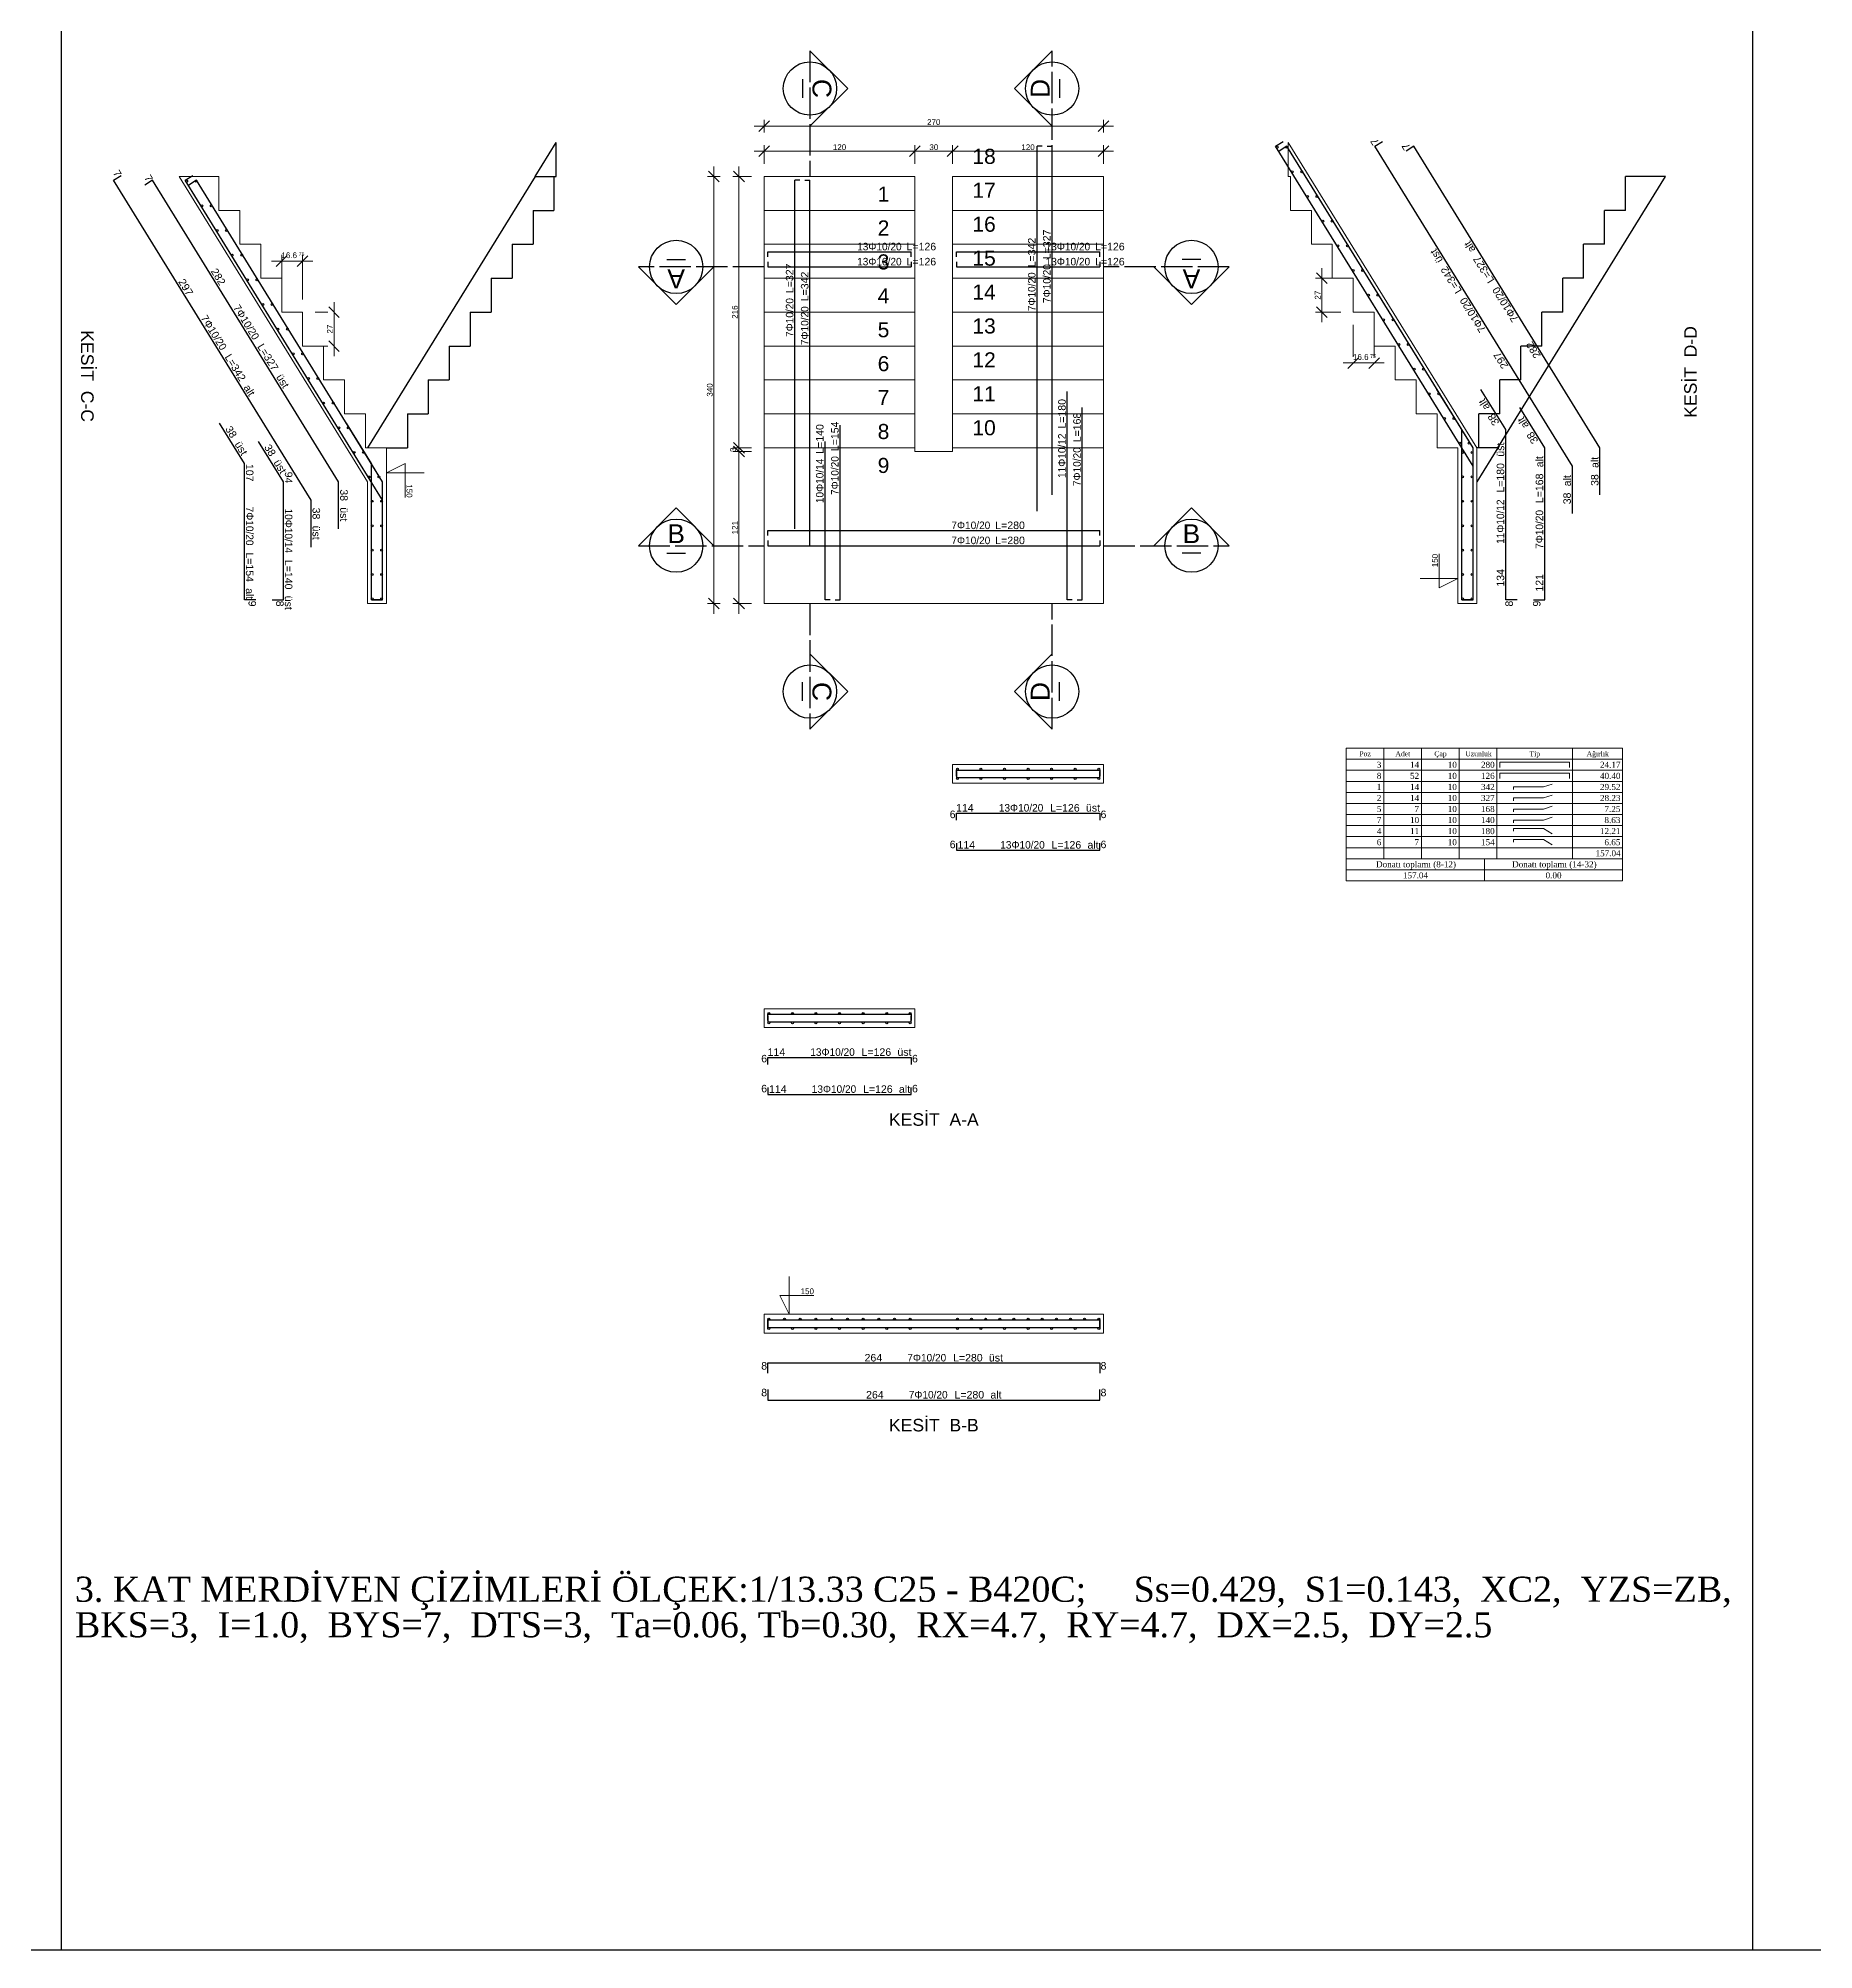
# Model space of a CAD drawing. Header units: millimetres. Extents: x 2232 to 85269, y -3593 to 5869.
# Drawn here: x 73004 to 75123, y 1369 to 3651 of the extents above; entities that cross this region are included whole.
import ezdxf

# ---------------------------------------------------------------- set-up
doc = ezdxf.new("R2010")
doc.units = ezdxf.units.MM
doc.linetypes.add('CENTER4', pattern=[56.25, 37.5, -6.25, 6.25, 6.25])
doc.linetypes.add('DASHDOT2', pattern=[12.7, 6.35, -3.175, 0, -3.175])
doc.layers.add('aks', color=251, linetype='DASHDOT2', lineweight=35)
for name, color, linetype in [('Donatı Metraj Tablosu', 7, 'Continuous'), ('Donatı Topl. Uzun. Yazısı', 7, 'Continuous'), ('Donatı Uz. Yazısı', 7, 'Continuous'), ('Donatı Yazısı', 7, 'Continuous'), ('Donatı Çizgisi', 7, 'Continuous'), ('Merdiven', 7, 'Continuous'), ('Standart', 7, 'Continuous')]:
    doc.layers.add(name, color=color, linetype=linetype)
doc.styles.add('arial_1_18', font='arial.ttf', dxfattribs={"height": 0.2})
doc.styles.add('symbol_1_18', font='symbol.ttf', dxfattribs={"height": 0.2})
doc.styles.add('times new roman_1_18', font='times.ttf', dxfattribs={"height": 0.2})

msp = doc.modelspace()

# ---------------------------------------------------------------- linework, layer by layer
for p, q in [((73031.7, 5868.7), (73031.7, 1368.7)), ((75050, 5868.7), (75050, 1368.7)), ((3332.4, 1368.7), (79990.7, 1368.7))]:
    msp.add_line(p, q)
at = {"layer": 'aks', "color": 6, "linetype": 'CENTER4', "lineweight": -3}
for points in [[(73925.2, 3635.9), (73925.2, 3485.9)], [(74214.2, 3485.9), (74214.2, 3635.9)], [(73870.5, 3377.9), (73720.5, 3377.9)], [(74425.5, 3377.9), (74275.5, 3377.9)], [(73720.5, 3045.1), (73870.5, 3045.1)], [(74275.5, 3045.1), (74425.5, 3045.1)], [(73925.2, 2975.9), (73925.2, 2825.9)], [(74214.2, 2825.9), (74214.2, 2975.9)]]:
    msp.add_lwpolyline(points, dxfattribs=at)
at = {"layer": 'aks', "color": 6, "linetype": 'Continuous', "lineweight": -3}
for points in [[(73925.2, 3635.9), (73970.2, 3590.9)], [(74169.2, 3590.9), (74214.2, 3635.9)], [(73916.2, 3602.2), (73916.2, 3579.7)], [(73970.2, 3590.9), (73925.2, 3545.9)], [(74214.2, 3545.9), (74169.2, 3590.9)], [(74223.2, 3602.2), (74223.2, 3579.7)], [(73765.5, 3332.9), (73720.5, 3377.9)], [(73754.3, 3386.9), (73776.8, 3386.9)], [(73810.5, 3377.9), (73765.5, 3332.9)], [(74380.5, 3332.9), (74335.5, 3377.9)], [(74391.8, 3386.9), (74369.3, 3386.9)], [(74425.5, 3377.9), (74380.5, 3332.9)], [(73720.5, 3045.1), (73765.5, 3090.1)], [(73765.5, 3090.1), (73810.5, 3045.1)], [(74335.5, 3045.1), (74380.5, 3090.1)], [(74380.5, 3090.1), (74425.5, 3045.1)], [(73754.3, 3036.1), (73776.8, 3036.1)], [(74391.8, 3036.1), (74369.3, 3036.1)], [(73925.2, 2915.9), (73970.2, 2870.9)], [(74169.2, 2870.9), (74214.2, 2915.9)], [(73916.2, 2859.7), (73916.2, 2882.2)], [(74223.2, 2859.7), (74223.2, 2882.2)], [(73970.2, 2870.9), (73925.2, 2825.9)], [(74214.2, 2825.9), (74169.2, 2870.9)]]:
    msp.add_lwpolyline(points, dxfattribs=at)
for centre in [(73925.2, 3590.9), (74214.2, 3590.9), (73765.5, 3377.9), (74380.5, 3377.9), (73765.5, 3045.1), (74380.5, 3045.1), (73925.2, 2870.9), (74214.2, 2870.9)]:
    msp.add_circle(centre, 31.8, dxfattribs=at)
at = {"layer": 'Donatı Metraj Tablosu', "color": 1, "linetype": 'Continuous', "lineweight": 5}
for points in [[(74565.1, 2803.3), (74895.1, 2803.3)], [(74565.1, 2803.3), (74565.1, 2644.9)], [(74565.1, 2790.1), (74895.1, 2790.1)], [(74610.1, 2803.3), (74610.1, 2671.3)], [(74655.1, 2803.3), (74655.1, 2671.3)], [(74700.1, 2803.3), (74700.1, 2671.3)], [(74745.1, 2803.3), (74745.1, 2671.3)], [(74748.4, 2786.8), (74831.8, 2786.8)], [(74748.4, 2780.2), (74748.4, 2786.8)], [(74831.8, 2780.2), (74831.8, 2786.8)], [(74835.1, 2803.3), (74835.1, 2671.3)], [(74895.1, 2803.3), (74895.1, 2644.9)], [(74565.1, 2776.9), (74895.1, 2776.9)], [(74565.1, 2763.7), (74895.1, 2763.7)], [(74748.4, 2773.6), (74831.8, 2773.6)], [(74748.4, 2767), (74748.4, 2773.6)], [(74831.8, 2767), (74831.8, 2773.6)], [(74565.1, 2750.5), (74895.1, 2750.5)], [(74765, 2753.8), (74765, 2757.1)], [(74765, 2757.1), (74800.5, 2757.1)], [(74765, 2740.6), (74765, 2743.9)], [(74765, 2743.9), (74800.5, 2743.9)], [(74800.5, 2757.1), (74810.9, 2760.4)], [(74800.5, 2743.9), (74810.9, 2747.2)], [(74565.1, 2737.3), (74895.1, 2737.3)], [(74565.1, 2724.1), (74895.1, 2724.1)], [(74765, 2727.4), (74765, 2730.7)], [(74765, 2730.7), (74800.5, 2730.7)], [(74765, 2714.2), (74765, 2717.5)], [(74765, 2717.5), (74800.5, 2717.5)], [(74800.5, 2730.7), (74810.9, 2734)], [(74800.5, 2717.5), (74810.9, 2720.8)], [(74565.1, 2710.9), (74895.1, 2710.9)], [(74565.1, 2697.7), (74895.1, 2697.7)], [(74765, 2704.3), (74765, 2707.6)], [(74765, 2707.6), (74800.5, 2707.6)], [(74765, 2691.1), (74765, 2694.4)], [(74765, 2694.4), (74800.5, 2694.4)], [(74800.5, 2707.6), (74810.9, 2701)], [(74800.5, 2694.4), (74810.9, 2687.8)], [(74565.1, 2684.5), (74895.1, 2684.5)], [(74565.1, 2671.3), (74895.1, 2671.3)], [(74730.1, 2671.3), (74730.1, 2644.9)], [(74565.1, 2658.1), (74895.1, 2658.1)], [(74565.1, 2644.9), (74895.1, 2644.9)]]:
    msp.add_lwpolyline(points, dxfattribs=at)
at = {"layer": 'Donatı Çizgisi', "color": 35, "linetype": 'Continuous', "lineweight": -3}
for points in [[(74196.2, 3086.1), (74196.2, 3521.9)], [(74202.2, 3521.9), (74196.2, 3521.9)], [(74208.2, 3521.9), (74214.2, 3521.9)], [(74214.2, 3105.6), (74214.2, 3521.9)], [(74480.8, 3521.9), (74490, 3527.6)], [(74716.6, 3140.1), (74480.8, 3521.9)], [(74494.3, 3521.9), (74485.1, 3516.2)], [(74716.6, 3161.9), (74494.3, 3521.9)], [(74599.3, 3521.9), (74608.5, 3527.6)], [(74835.1, 3140.1), (74599.3, 3521.9)], [(74645.8, 3521.9), (74636.6, 3516.2)], [(74868.1, 3161.9), (74645.8, 3521.9)], [(73093.9, 3481.4), (73103.2, 3487.1)], [(73329.7, 3099.6), (73093.9, 3481.4)], [(73140.4, 3481.4), (73131.2, 3475.7)], [(73362.7, 3121.4), (73140.4, 3481.4)], [(73179.4, 3481.4), (73188.7, 3487.1)], [(73415.2, 3099.6), (73179.4, 3481.4)], [(73192.9, 3481.4), (73183.7, 3475.7)], [(73415.2, 3121.4), (73192.9, 3481.4)], [(73907.2, 3065.1), (73907.2, 3481.4)], [(73913.2, 3481.4), (73907.2, 3481.4)], [(73919.2, 3481.4), (73925.2, 3481.4)], [(73925.2, 3045.6), (73925.2, 3481.4)], [(73875, 3395.9), (74046, 3395.9)], [(73875, 3389.9), (73875, 3395.9)], [(73875, 3383.9), (73875, 3377.9)], [(73875, 3377.9), (74046, 3377.9)], [(74046, 3389.9), (74046, 3395.9)], [(74046, 3383.9), (74046, 3377.9)], [(74100, 3395.9), (74271, 3395.9)], [(74100, 3389.9), (74100, 3395.9)], [(74100, 3383.9), (74100, 3377.9)], [(74100, 3377.9), (74271, 3377.9)], [(74271, 3389.9), (74271, 3395.9)], [(74271, 3383.9), (74271, 3377.9)], [(74232.2, 2980.4), (74232.2, 3229.3)], [(74703.1, 3183.8), (74673.5, 3231.7)], [(74755.6, 3183.8), (74726, 3231.7)], [(74250.2, 2980.4), (74250.2, 3209.9)], [(74716.6, 3161.9), (74687, 3209.9)], [(74802.1, 3161.9), (74772.5, 3209.9)], [(73250.2, 3143.3), (73220.6, 3191.2)], [(73401.7, 3143.3), (73372.1, 3191.2)], [(73961.2, 2980.4), (73961.2, 3188.8)], [(74703.1, 2980.4), (74703.1, 3183.8)], [(74755.6, 2980.4), (74755.6, 3183.8)], [(73296.7, 3121.4), (73267.1, 3169.4)], [(73415.2, 3121.4), (73385.6, 3169.4)], [(73943.2, 2980.4), (73943.2, 3169.4)], [(74716.6, 2980.4), (74716.6, 3161.9)], [(74716.6, 3105.6), (74716.6, 3161.9)], [(74802.1, 2980.4), (74802.1, 3161.9)], [(74868.1, 3105.6), (74868.1, 3161.9)], [(73250.2, 2980.4), (73250.2, 3143.3)], [(73401.7, 2980.4), (73401.7, 3143.3)], [(74716.6, 3083.7), (74716.6, 3140.1)], [(74835.1, 3083.7), (74835.1, 3140.1)], [(73296.7, 2980.4), (73296.7, 3121.4)], [(73362.7, 3065.1), (73362.7, 3121.4)], [(73415.2, 3065.1), (73415.2, 3121.4)], [(73415.2, 2980.4), (73415.2, 3121.4)], [(73329.7, 3043.2), (73329.7, 3099.6)], [(73415.2, 3043.2), (73415.2, 3099.6)], [(73875, 3063.1), (74271, 3063.1)], [(73875, 3057.1), (73875, 3063.1)], [(74271, 3057.1), (74271, 3063.1)], [(73875, 3051.1), (73875, 3045.1)], [(73875, 3045.1), (74271, 3045.1)], [(74271, 3051.1), (74271, 3045.1)], [(73263.7, 2980.4), (73250.2, 2980.4)], [(73283.2, 2980.4), (73296.7, 2980.4)], [(73401.7, 2980.4), (73415.2, 2980.4)], [(73415.2, 2980.4), (73401.7, 2980.4)], [(73949.2, 2980.4), (73943.2, 2980.4)], [(73955.2, 2980.4), (73961.2, 2980.4)], [(74238.2, 2980.4), (74232.2, 2980.4)], [(74244.2, 2980.4), (74250.2, 2980.4)], [(74716.6, 2980.4), (74703.1, 2980.4)], [(74703.1, 2980.4), (74716.6, 2980.4)], [(74769.1, 2980.4), (74755.6, 2980.4)], [(74788.6, 2980.4), (74802.1, 2980.4)], [(74100, 2769.9), (74100, 2777.2)], [(74100, 2777.2), (74271, 2777.2)], [(74100, 2775.4), (74100, 2768.2)], [(74100, 2768.2), (74271, 2768.2)], [(74271, 2777.2), (74271, 2769.9)], [(74271, 2768.2), (74271, 2775.4)], [(74100, 2717.4), (74100, 2725.8)], [(74100, 2725.8), (74271, 2725.8)], [(74271, 2725.8), (74271, 2717.4)], [(74100, 2689.9), (74100, 2681.6)], [(74100, 2681.6), (74271, 2681.6)], [(74271, 2681.6), (74271, 2689.9)], [(73875, 2478.3), (73875, 2485.6)], [(73875, 2485.6), (74046, 2485.6)], [(73875, 2483.9), (73875, 2476.6)], [(73875, 2476.6), (74046, 2476.6)], [(74046, 2485.6), (74046, 2478.3)], [(74046, 2476.6), (74046, 2483.9)], [(73875, 2425.8), (73875, 2434.2)], [(73875, 2434.2), (74046, 2434.2)], [(74046, 2434.2), (74046, 2425.8)], [(73875, 2398.4), (73875, 2390)], [(74046, 2390), (74046, 2398.4)], [(73875, 2390), (74046, 2390)], [(73875, 2123), (73875, 2111.7)], [(74271, 2111.7), (74271, 2123)], [(73875, 2109.5), (73875, 2120.7)], [(73875, 2120.7), (74271, 2120.7)], [(73875, 2111.7), (74271, 2111.7)], [(74271, 2120.7), (74271, 2109.5)], [(73875, 2057), (73875, 2069.3)], [(73875, 2069.3), (74271, 2069.3)], [(74271, 2069.3), (74271, 2057)], [(73875, 2037.5), (73875, 2025.1)], [(74271, 2025.1), (74271, 2037.5)], [(73875, 2025.1), (74271, 2025.1)]]:
    msp.add_lwpolyline(points, dxfattribs=at)
for centre in [(74482.7, 3520.8), (74493.9, 3520.8), (74500.8, 3491.4), (74512.1, 3491.4), (73181.3, 3480.3), (73192.5, 3480.3), (73199.4, 3450.9), (73210.7, 3450.9), (74519, 3461.9), (74530.3, 3461.9), (74537.2, 3432.5), (74548.4, 3432.5), (73217.6, 3421.4), (73228.9, 3421.4), (74555.3, 3403.1), (74566.6, 3403.1), (73235.8, 3392), (73247, 3392), (73254, 3362.6), (73265.2, 3362.6), (74573.5, 3373.6), (74584.8, 3373.6), (73272.1, 3333.1), (73283.4, 3333.1), (74591.7, 3344.2), (74602.9, 3344.2), (74609.9, 3314.7), (74621.1, 3314.7), (73290.3, 3303.7), (73301.5, 3303.7), (74628, 3285.3), (74639.3, 3285.3), (73308.5, 3274.2), (73319.7, 3274.2), (73326.6, 3244.8), (73337.9, 3244.8), (74646.2, 3255.9), (74657.5, 3255.9), (74664.4, 3226.4), (74675.6, 3226.4), (73344.8, 3215.4), (73356.1, 3215.4), (74682.5, 3197), (74693.8, 3197), (73363, 3185.9), (73374.2, 3185.9), (73381.2, 3156.5), (73392.4, 3156.5), (74700.7, 3167.6), (74704.2, 3156.3), (74712, 3167.6), (74715.4, 3156.3), (73399.3, 3127.1), (73410.6, 3127.1), (74704.2, 3127.2), (74715.4, 3127.2), (73402.8, 3098.1), (73414, 3098.1), (74704.2, 3098.1), (74715.4, 3098.1), (73402.8, 3068.9), (73414, 3068.9), (74704.2, 3068.9), (74715.4, 3068.9), (73402.8, 3039.8), (73414, 3039.8), (74704.2, 3039.8), (74715.4, 3039.8), (73402.8, 3010.7), (73414, 3010.7), (74704.2, 3010.7), (74715.4, 3010.7), (73402.8, 2981.6), (73414, 2981.6), (74704.2, 2981.6), (74715.4, 2981.6), (74101.1, 2778.3), (74101.1, 2767.1), (74129.3, 2778.3), (74129.3, 2767.1), (74157.4, 2778.3), (74157.4, 2767.1), (74185.5, 2778.3), (74185.5, 2767.1), (74213.6, 2778.3), (74213.6, 2767.1), (74241.8, 2778.3), (74241.8, 2767.1), (74269.9, 2778.3), (74269.9, 2767.1), (73876.1, 2486.7), (73904.3, 2486.7), (73932.4, 2486.7), (73960.5, 2486.7), (73988.6, 2486.7), (74016.8, 2486.7), (74044.9, 2486.7), (73876.1, 2475.5), (73904.3, 2475.5), (73932.4, 2475.5), (73960.5, 2475.5), (73988.6, 2475.5), (74016.8, 2475.5), (74044.9, 2475.5), (73876.1, 2121.8), (73894.9, 2121.8), (73913.6, 2121.8), (73932.4, 2121.8), (73951.1, 2121.8), (73969.9, 2121.8), (73988.6, 2121.8), (74007.4, 2121.8), (74026.1, 2121.8), (74044.9, 2121.8), (74101.1, 2121.8), (74118, 2121.8), (74134.9, 2121.8), (74151.8, 2121.8), (74168.6, 2121.8), (74185.5, 2121.8), (74202.4, 2121.8), (74219.3, 2121.8), (74236.1, 2121.8), (74253, 2121.8), (74269.9, 2121.8), (73876.1, 2110.6), (73904.3, 2110.6), (73932.4, 2110.6), (73960.5, 2110.6), (73988.6, 2110.6), (74016.8, 2110.6), (74044.9, 2110.6), (74101.1, 2110.6), (74129.3, 2110.6), (74157.4, 2110.6), (74185.5, 2110.6), (74213.6, 2110.6), (74241.8, 2110.6), (74269.9, 2110.6)]:
    msp.add_circle(centre, 1.12, dxfattribs=at)
at = {"layer": 'Merdiven', "color": 134, "linetype": 'Continuous', "lineweight": -3}
for points in [[(73597.2, 3485.9), (73622.2, 3526.4)], [(73622.2, 3485.9), (73622.2, 3526.4)], [(73597.2, 3485.9), (73397.2, 3161.9)], [(73597.2, 3485.9), (73619.7, 3485.9)], [(73619.7, 3485.9), (73619.7, 3445.4)], [(73619.7, 3485.9), (73622.2, 3485.9)], [(74746.1, 3161.9), (74946.1, 3485.9)], [(74946.1, 3485.9), (74898.6, 3485.9)], [(74898.6, 3445.4), (74898.6, 3485.9)], [(73594.7, 3445.4), (73594.7, 3404.9)], [(73594.7, 3445.4), (73619.7, 3445.4)], [(74898.6, 3445.4), (74873.6, 3445.4)], [(74873.6, 3404.9), (74873.6, 3445.4)], [(73569.7, 3404.9), (73569.7, 3364.4)], [(73569.7, 3404.9), (73594.7, 3404.9)], [(74873.6, 3404.9), (74848.6, 3404.9)], [(74848.6, 3364.4), (74848.6, 3404.9)], [(73544.7, 3364.4), (73544.7, 3323.9)], [(73544.7, 3364.4), (73569.7, 3364.4)], [(74848.6, 3364.4), (74823.6, 3364.4)], [(74823.6, 3323.9), (74823.6, 3364.4)], [(73519.7, 3323.9), (73519.7, 3283.4)], [(73519.7, 3323.9), (73544.7, 3323.9)], [(74823.6, 3323.9), (74798.6, 3323.9)], [(74798.6, 3283.4), (74798.6, 3323.9)], [(73494.7, 3283.4), (73494.7, 3242.9)], [(73494.7, 3283.4), (73519.7, 3283.4)], [(74798.6, 3283.4), (74773.6, 3283.4)], [(74773.6, 3242.9), (74773.6, 3283.4)], [(73469.7, 3242.9), (73469.7, 3202.4)], [(73469.7, 3242.9), (73494.7, 3242.9)], [(74773.6, 3242.9), (74748.6, 3242.9)], [(74748.6, 3202.4), (74748.6, 3242.9)], [(73444.7, 3202.4), (73444.7, 3161.9)], [(73444.7, 3202.4), (73469.7, 3202.4)], [(74748.6, 3202.4), (74723.6, 3202.4)], [(74723.6, 3161.9), (74723.6, 3202.4)], [(73419.7, 3161.9), (73444.7, 3161.9)], [(74746.1, 3161.9), (74721.1, 3121.4)], [(74723.6, 3161.9), (74721.1, 3161.9)], [(74746.1, 3161.9), (74723.6, 3161.9)]]:
    msp.add_lwpolyline(points, dxfattribs=at)
at = {"layer": 'Merdiven', "color": 1, "linetype": 'Continuous', "lineweight": 5}
for points in [[(74721.1, 3161.9), (74496.1, 3526.4)], [(74496.1, 3485.9), (74496.1, 3526.4)], [(73172.2, 3485.9), (73219.7, 3485.9)], [(73172.2, 3485.9), (73397.2, 3121.4)], [(73219.7, 3485.9), (73219.7, 3445.4)], [(74050.5, 3485.9), (73870.5, 3485.9)], [(73870.5, 3485.9), (73870.5, 3161.9)], [(73870.5, 3485.9), (74050.5, 3485.9)], [(74050.5, 3161.9), (74050.5, 3485.9)], [(74095.5, 3485.9), (74275.5, 3485.9)], [(74095.5, 3161.9), (74095.5, 3485.9)], [(74275.5, 3485.9), (74275.5, 3161.9)], [(74498.6, 3485.9), (74496.1, 3485.9)], [(74498.6, 3445.4), (74498.6, 3485.9)], [(73219.7, 3445.4), (73244.7, 3445.4)], [(73244.7, 3445.4), (73244.7, 3404.9)], [(73870.5, 3445.4), (74050.5, 3445.4)], [(74275.5, 3445.4), (74095.5, 3445.4)], [(74523.6, 3445.4), (74498.6, 3445.4)], [(74523.6, 3404.9), (74523.6, 3445.4)], [(73244.7, 3404.9), (73269.7, 3404.9)], [(73269.7, 3404.9), (73269.7, 3364.4)], [(73870.5, 3404.9), (74050.5, 3404.9)], [(74275.5, 3404.9), (74095.5, 3404.9)], [(74548.6, 3404.9), (74523.6, 3404.9)], [(74548.6, 3364.4), (74548.6, 3404.9)], [(73269.7, 3364.4), (73294.7, 3364.4)], [(73294.7, 3364.4), (73294.7, 3323.9)], [(73870.5, 3364.4), (74050.5, 3364.4)], [(74275.5, 3364.4), (74095.5, 3364.4)], [(74573.6, 3364.4), (74548.6, 3364.4)], [(74573.6, 3323.9), (74573.6, 3364.4)], [(73294.7, 3323.9), (73319.7, 3323.9)], [(73319.7, 3323.9), (73319.7, 3283.4)], [(73870.5, 3323.9), (74050.5, 3323.9)], [(74275.5, 3323.9), (74095.5, 3323.9)], [(74598.6, 3323.9), (74573.6, 3323.9)], [(74598.6, 3283.4), (74598.6, 3323.9)], [(73319.7, 3283.4), (73344.7, 3283.4)], [(73344.7, 3283.4), (73344.7, 3242.9)], [(73870.5, 3283.4), (74050.5, 3283.4)], [(74275.5, 3283.4), (74095.5, 3283.4)], [(74623.6, 3283.4), (74598.6, 3283.4)], [(74623.6, 3242.9), (74623.6, 3283.4)], [(73344.7, 3242.9), (73369.7, 3242.9)], [(73369.7, 3242.9), (73369.7, 3202.4)], [(73870.5, 3242.9), (74050.5, 3242.9)], [(74275.5, 3242.9), (74095.5, 3242.9)], [(74648.6, 3242.9), (74623.6, 3242.9)], [(74648.6, 3202.4), (74648.6, 3242.9)], [(73369.7, 3202.4), (73394.7, 3202.4)], [(73394.7, 3202.4), (73394.7, 3161.9)], [(73870.5, 3202.4), (74050.5, 3202.4)], [(74275.5, 3202.4), (74095.5, 3202.4)], [(74673.6, 3202.4), (74648.6, 3202.4)], [(74673.6, 3161.9), (74673.6, 3202.4)], [(73394.7, 3161.9), (73397.2, 3161.9)], [(73397.2, 3161.9), (73419.7, 3161.9)], [(73419.7, 3161.9), (73419.7, 2975.9)], [(73870.5, 3161.9), (74050.5, 3161.9)], [(73870.5, 2975.9), (73870.5, 3161.9)], [(73870.5, 3161.9), (74050.5, 3161.9)], [(74050.5, 3161.9), (74050.5, 3157.4)], [(74050.5, 3157.4), (74095.5, 3157.4)], [(74095.5, 3157.4), (74095.5, 3161.9)], [(74095.5, 3161.9), (74275.5, 3161.9)], [(74275.5, 3161.9), (74095.5, 3161.9)], [(74275.5, 3161.9), (74095.5, 3161.9)], [(74275.5, 3161.9), (74275.5, 2975.9)], [(74698.6, 3161.9), (74673.6, 3161.9)], [(74698.6, 2975.9), (74698.6, 3161.9)], [(74721.1, 3121.4), (74721.1, 3161.9)], [(73397.2, 2975.9), (73397.2, 3121.4)], [(74721.1, 2975.9), (74721.1, 3121.4)], [(73419.7, 2975.9), (73397.2, 2975.9)], [(74275.5, 2975.9), (73870.5, 2975.9)], [(74721.1, 2975.9), (74698.6, 2975.9)], [(74095.5, 2783.9), (74095.5, 2761.4)], [(74275.5, 2783.9), (74095.5, 2783.9)], [(74275.5, 2761.4), (74275.5, 2783.9)], [(74095.5, 2761.4), (74275.5, 2761.4)], [(73870.5, 2492.3), (73870.5, 2469.8)], [(74050.5, 2492.3), (73870.5, 2492.3)], [(74050.5, 2469.8), (74050.5, 2492.3)], [(73870.5, 2469.8), (74050.5, 2469.8)], [(73870.5, 2105), (73870.5, 2127.5)], [(73870.5, 2127.5), (74275.5, 2127.5)], [(74275.5, 2127.5), (74275.5, 2105)], [(74275.5, 2105), (73870.5, 2105)]]:
    msp.add_lwpolyline(points, dxfattribs=at)
at = {"layer": 'Standart', "color": 1, "linetype": 'Continuous', "lineweight": 5}
for points in [[(73858.5, 3545.9), (74287.5, 3545.9)], [(73870.5, 3538.4), (73870.5, 3553.4)], [(74275.5, 3538.4), (74275.5, 3553.4)], [(73858.5, 3515.9), (74287.5, 3515.9)], [(73870.5, 3500.9), (73870.5, 3523.4)], [(74050.5, 3500.9), (74050.5, 3523.4)], [(74095.5, 3500.9), (74095.5, 3523.4)], [(74275.5, 3500.9), (74275.5, 3523.4)], [(73810.5, 2963.9), (73810.5, 3497.9)], [(73840.5, 2963.9), (73840.5, 3497.9)], [(73818, 3485.9), (73803, 3485.9)], [(73855.5, 3485.9), (73833, 3485.9)], [(73282.7, 3384.7), (73331.7, 3384.7)], [(73294.7, 3338.9), (73294.7, 3392.2)], [(73319.7, 3338.9), (73319.7, 3392.2)], [(74558.6, 3364.4), (74528.6, 3364.4)], [(74536.1, 3311.9), (74536.1, 3376.4)], [(73357.2, 3271.4), (73357.2, 3335.9)], [(73334.7, 3323.9), (73349.7, 3323.9)], [(74558.6, 3323.9), (74528.6, 3323.9)], [(74573.6, 3308.9), (74573.6, 3270.7)], [(74598.6, 3308.9), (74598.6, 3270.7)], [(73334.7, 3283.4), (73349.7, 3283.4)], [(74561.6, 3263.2), (74610.6, 3263.2)], [(73855.5, 3161.9), (73833, 3161.9)], [(73855.5, 3157.4), (73833, 3157.4)], [(73419.7, 3131.9), (73442.2, 3143.2)], [(73442.2, 3131.9), (73419.7, 3131.9)], [(73419.7, 3116.9), (73419.7, 3131.9)], [(73442.2, 3143.2), (73442.2, 3131.9)], [(73442.2, 3131.9), (73442.2, 3102.5)], [(73442.2, 3131.9), (73464.7, 3131.9)], [(74676.1, 3005.9), (74676.1, 3035.4)], [(74698.6, 3020.9), (74698.6, 3005.9)], [(74676.1, 3005.9), (74653.6, 3005.9)], [(74698.6, 3005.9), (74676.1, 2994.7)], [(74676.1, 2994.7), (74676.1, 3005.9)], [(74676.1, 3005.9), (74698.6, 3005.9)], [(73818, 2975.9), (73803, 2975.9)], [(73855.5, 2975.9), (73833, 2975.9)], [(73900.5, 2150), (73900.5, 2172.5)], [(73900.5, 2127.5), (73889.3, 2150)], [(73889.3, 2150), (73900.5, 2150)], [(73900.5, 2150), (73900.5, 2127.5)], [(73900.5, 2150), (73930, 2150)], [(73915.5, 2127.5), (73900.5, 2127.5)]]:
    msp.add_lwpolyline(points, dxfattribs=at)
at = {"layer": 'Standart', "color": 163, "linetype": 'Continuous', "lineweight": 5}
for points in [[(73876.9, 3552.3), (73864.1, 3539.6)], [(74281.9, 3552.3), (74269.1, 3539.6)], [(73876.9, 3522.3), (73864.1, 3509.6)], [(74056.9, 3522.3), (74044.1, 3509.6)], [(74101.9, 3522.3), (74089.1, 3509.6)], [(74281.9, 3522.3), (74269.1, 3509.6)], [(73804.1, 3492.3), (73816.9, 3479.6)], [(73834.1, 3492.3), (73846.9, 3479.6)], [(73301, 3391), (73288.3, 3378.3)], [(73326, 3391), (73313.3, 3378.3)], [(74529.7, 3370.8), (74542.4, 3358.1)], [(73350.8, 3330.3), (73363.5, 3317.6)], [(74529.7, 3330.3), (74542.4, 3317.6)], [(73350.8, 3289.8), (73363.5, 3277.1)], [(74579.9, 3269.5), (74567.2, 3256.8)], [(74604.9, 3269.5), (74592.2, 3256.8)], [(73834.1, 3168.3), (73846.9, 3155.6)], [(73834.1, 3163.8), (73846.9, 3151.1)], [(73804.1, 2982.3), (73816.9, 2969.6)], [(73834.1, 2982.3), (73846.9, 2969.6)]]:
    msp.add_lwpolyline(points, dxfattribs=at)

# ---------------------------------------------------------------- texts
at = {"layer": 'aks', "color": 1, "linetype": 'Continuous', "lineweight": -3, "style": 'arial_1_18'}
for s, rotation, p in [('C', 270, (73928.2, 3602.3)), ('D', 90, (74211.2, 3579.6)), ('A', 180, (73776, 3374.9)), ('A', 180, (74391, 3374.9)), ('C', 270, (73928.2, 2882.3)), ('D', 90, (74211.2, 2859.6))]:
    msp.add_text(s, height=22.5, rotation=rotation, dxfattribs=at).set_placement(p)
for p in [(73755, 3048.1), (74370, 3048.1)]:
    msp.add_text('B', height=22.5, dxfattribs=at).set_placement(p)
at = {"layer": 'Donatı Metraj Tablosu', "color": 1, "linetype": 'Continuous', "lineweight": 5, "style": 'times new roman_1_18'}
for s, height, p in [('Poz', 6, (74580.9, 2793.7)), ('3', 7.2, (74601.7, 2779.9)), ('Adet', 6, (74623.9, 2793.7)), ('14', 7.2, (74641.4, 2779.9)), ('Çap', 6, (74670.4, 2793.7)), ('10', 7.2, (74686.4, 2779.9)), ('Uzunluk', 6, (74707.3, 2793.7)), ('280', 7.2, (74726.1, 2779.9)), ('Tip', 6, (74783.9, 2793.7)), ('Ağırlık', 6, (74852.2, 2793.7)), ('24.17', 7.2, (74868.1, 2779.9)), ('8', 7.2, (74601.7, 2766.7)), ('52', 7.2, (74641.4, 2766.7)), ('10', 7.2, (74686.4, 2766.7)), ('126', 7.2, (74726.1, 2766.7)), ('40.40', 7.2, (74868.1, 2766.7)), ('2', 7.2, (74601.7, 2740.3)), ('1', 7.2, (74601.7, 2753.5)), ('14', 7.2, (74641.4, 2753.5)), ('14', 7.2, (74641.4, 2740.3)), ('10', 7.2, (74686.4, 2753.5)), ('10', 7.2, (74686.4, 2740.3)), ('342', 7.2, (74726.1, 2753.5)), ('327', 7.2, (74726.1, 2740.3)), ('29.52', 7.2, (74868.1, 2753.5)), ('28.23', 7.2, (74868.1, 2740.3)), ('5', 7.2, (74601.7, 2727.1)), ('7', 7.2, (74601.7, 2713.9)), ('10', 7.2, (74641.4, 2713.9)), ('7', 7.2, (74646.7, 2727.1)), ('10', 7.2, (74686.4, 2727.1)), ('10', 7.2, (74686.4, 2713.9)), ('168', 7.2, (74726.1, 2727.1)), ('140', 7.2, (74726.1, 2713.9)), ('8.63', 7.2, (74873.4, 2713.9)), ('7.25', 7.2, (74873.4, 2727.1)), ('4', 7.2, (74601.7, 2700.7)), ('6', 7.2, (74601.7, 2687.5)), ('11', 7.2, (74641.4, 2700.7)), ('7', 7.2, (74646.7, 2687.5)), ('10', 7.2, (74686.4, 2700.7)), ('10', 7.2, (74686.4, 2687.5)), ('180', 7.2, (74726.1, 2700.7)), ('154', 7.2, (74726.1, 2687.5)), ('12.21', 7.2, (74868.1, 2700.7)), ('6.65', 7.2, (74873.4, 2687.5)), ('157.04', 7.2, (74862.8, 2674.3)), ('Donatı toplamı (8-12)', 7.2, (74600.8, 2661.1)), ('157.04', 7.2, (74632.9, 2647.9)), ('Donatı toplamı (14-32)', 7.2, (74763.2, 2661.1)), ('0.00', 7.2, (74803.2, 2647.9))]:
    msp.add_text(s, height=height, dxfattribs=at).set_placement(p)
at = {"layer": 'Donatı Topl. Uzun. Yazısı', "color": 1, "linetype": 'Continuous', "lineweight": -3, "style": 'arial_1_18'}
for s, p in [('L=126', (74040.5, 3397.7)), ('L=126', (74265.5, 3397.7)), ('L=126', (74040.5, 3379.7)), ('L=126', (74265.5, 3379.7)), ('L=280', (74146.4, 3064.9)), ('L=280', (74146.4, 3046.9)), ('L=126', (74211.8, 2727.6)), ('L=126', (74213.6, 2683.4)), ('L=126', (73986.8, 2436)), ('L=126', (73988.6, 2391.8)), ('L=280', (74096, 2071.1)), ('L=280', (74097.8, 2026.9))]:
    msp.add_text(s, height=9, dxfattribs=at).set_placement(p)
for s, rotation, p in [('L=342', 90, (74194.4, 3377.4)), ('L=327', 90, (74212.4, 3387.1)), ('L=327', 90, (73905.4, 3346.6)), ('L=342', 121.6864, (74703.6, 3349.6)), ('L=327', 121.6864, (74742.4, 3362)), ('L=342', 90, (73923.4, 3336.9)), ('L=327', 301.6864, (73265.2, 3282.8)), ('L=342', 301.6864, (73226.3, 3270.4)), ('L=180', 90, (74230.4, 3184.9)), ('L=168', 90, (74248.4, 3168.5)), ('L=140', 90, (73941.4, 3154.9)), ('L=154', 90, (73959.4, 3158)), ('L=180', 90, (74753.8, 3108.4)), ('L=168', 90, (74800.3, 3095.9)), ('L=154', 270, (73252, 3037.1)), ('L=140', 270, (73298.5, 3028.1))]:
    msp.add_text(s, height=9, rotation=rotation, dxfattribs=at).set_placement(p)
at = {"layer": 'Donatı Uz. Yazısı', "color": 1, "linetype": 'Continuous', "lineweight": -3, "style": 'arial_1_18'}
for s, rotation, p in [('7', 121.6864, (74604.9, 3526.6)), ('7', 121.6864, (74642.2, 3520.9)), ('7', 301.6864, (73092.8, 3490.1)), ('7', 301.6864, (73130.1, 3484.4)), ('297', 301.6864, (73170.9, 3360.2)), ('282', 301.6864, (73209.7, 3372.7)), ('282', 121.6864, (74797.9, 3272.2)), ('297', 121.6864, (74759.1, 3259.8)), ('38', 121.6864, (74748.4, 3192)), ('38', 301.6864, (73226.9, 3184.5)), ('38', 121.6864, (74794.9, 3170.2)), ('38', 301.6864, (73273.4, 3162.6)), ('107', 270, (73252, 3142.7)), ('94', 270, (73298.5, 3133.4)), ('38', 90, (74866.3, 3116.4)), ('38', 270, (73364.5, 3112.4)), ('38', 90, (74833.3, 3094.5)), ('38', 270, (73331.5, 3090.5)), ('134', 90, (74753.8, 2996.2)), ('121', 90, (74800.3, 2990.3)), ('9', 270, (73255.1, 2979.4)), ('8', 270, (73288.1, 2979.4)), ('8', 90, (74764.1, 2972.4)), ('9', 90, (74797.1, 2972.4))]:
    msp.add_text(s, height=9, rotation=rotation, dxfattribs=at).set_placement(p)
for s, p in [('6', (74092, 2719.8)), ('114', (74099.6, 2727.6)), ('6', (74272, 2719.8)), ('6', (74092, 2683.9)), ('6', (74272, 2683.9)), ('114', (74101.3, 2683.4)), ('114', (73874.6, 2436)), ('6', (73867, 2428.2)), ('6', (74047, 2428.2)), ('6', (73867, 2392.4)), ('114', (73876.3, 2391.8)), ('6', (74047, 2392.4)), ('264', (73990.4, 2071.1)), ('8', (73867, 2061.4)), ('8', (74272, 2061.4)), ('8', (73867, 2029.5)), ('264', (73992.2, 2026.9)), ('8', (74272, 2029.5))]:
    msp.add_text(s, height=9, dxfattribs=at).set_placement(p)
at = {"layer": 'Donatı Yazısı', "color": 1, "linetype": 'Continuous', "lineweight": -3}
for s, style, p in [('13F10/20', 'symbol_1_18', (73981.5, 3397.7)), ('13F10/20', 'symbol_1_18', (74206.5, 3397.7)), ('13F10/20', 'symbol_1_18', (73981.5, 3379.7)), ('13F10/20', 'symbol_1_18', (74206.5, 3379.7)), ('7F10/20', 'symbol_1_18', (74094, 3064.9)), ('7F10/20', 'symbol_1_18', (74094, 3046.9)), ('13F10/20', 'symbol_1_18', (74150.6, 2727.6)), ('üst', 'arial_1_18', (74254.6, 2727.6)), ('13F10/20', 'symbol_1_18', (74152.3, 2683.4)), ('alt', 'arial_1_18', (74256.4, 2683.4)), ('13F10/20', 'symbol_1_18', (73925.6, 2436)), ('üst', 'arial_1_18', (74029.6, 2436)), ('13F10/20', 'symbol_1_18', (73927.3, 2391.8)), ('alt', 'arial_1_18', (74031.4, 2391.8)), ('7F10/20', 'symbol_1_18', (74041.4, 2071.1)), ('üst', 'arial_1_18', (74138.8, 2071.1)), ('7F10/20', 'symbol_1_18', (74043.1, 2026.9)), ('alt', 'arial_1_18', (74140.6, 2026.9))]:
    msp.add_text(s, height=9, dxfattribs=dict(at, style=style)).set_placement(p)
for s, rotation, style, p in [('alt', 121.6864, 'arial_1_18', (74719.9, 3398.5)), ('7F10/20', 90, 'symbol_1_18', (74212.4, 3334.8)), ('üst', 121.6864, 'arial_1_18', (74681.1, 3386.1)), ('7F10/20', 90, 'symbol_1_18', (74194.4, 3325)), ('7F10/20', 301.6864, 'symbol_1_18', (73236.5, 3329.3)), ('7F10/20', 90, 'symbol_1_18', (73905.4, 3294.3)), ('7F10/20', 121.6864, 'symbol_1_18', (74732.3, 3303.1)), ('7F10/20', 121.6864, 'symbol_1_18', (74771.1, 3315.6)), ('7F10/20', 301.6864, 'symbol_1_18', (73197.7, 3316.9)), ('7F10/20', 90, 'symbol_1_18', (73923.4, 3284.5)), ('üst', 301.6864, 'arial_1_18', (73287.7, 3246.4)), ('alt', 301.6864, 'arial_1_18', (73248.8, 3233.9)), ('alt', 121.6864, 'arial_1_18', (74737.1, 3210.3)), ('alt', 121.6864, 'arial_1_18', (74783.6, 3188.4)), ('11F10/12', 90, 'symbol_1_18', (74230.4, 3125.9)), ('üst', 301.6864, 'arial_1_18', (73238.1, 3166.2)), ('7F10/20', 90, 'symbol_1_18', (73959.4, 3105.6)), ('7F10/20', 90, 'symbol_1_18', (74248.4, 3116.2)), ('üst', 90, 'arial_1_18', (74753.8, 3151.3)), ('alt', 90, 'arial_1_18', (74800.3, 3138.7)), ('alt', 90, 'arial_1_18', (74866.3, 3137.9)), ('üst', 301.6864, 'arial_1_18', (73284.6, 3144.3)), ('10F10/14', 90, 'symbol_1_18', (73941.4, 3095.9)), ('alt', 90, 'arial_1_18', (74833.3, 3116)), ('7F10/20', 270, 'symbol_1_18', (73252, 3091.7)), ('10F10/14', 270, 'symbol_1_18', (73298.5, 3089.4)), ('üst', 270, 'arial_1_18', (73364.5, 3090.9)), ('11F10/12', 90, 'symbol_1_18', (74753.8, 3047.2)), ('7F10/20', 90, 'symbol_1_18', (74800.3, 3041.3)), ('üst', 270, 'arial_1_18', (73331.5, 3069)), ('alt', 270, 'arial_1_18', (73252, 2994.3)), ('üst', 270, 'arial_1_18', (73298.5, 2985.3))]:
    msp.add_text(s, height=9, rotation=rotation, dxfattribs=dict(at, style=style)).set_placement(p)
at = {"layer": 'Merdiven', "color": 1, "linetype": 'Continuous', "lineweight": 5, "style": 'arial_1_18'}
for s, p in [('18', (74119, 3500.9)), ('1', (74006, 3455.9)), ('17', (74119, 3460.4)), ('2', (74006, 3415.4)), ('16', (74119, 3419.9)), ('3', (74006, 3374.9)), ('15', (74119, 3379.4)), ('14', (74119, 3338.9)), ('4', (74006, 3334.4)), ('5', (74006, 3293.9)), ('13', (74119, 3298.4)), ('6', (74006, 3253.4)), ('12', (74119, 3257.9)), ('7', (74006, 3212.9)), ('11', (74119, 3217.4)), ('10', (74119, 3176.9)), ('8', (74006, 3172.4)), ('9', (74006, 3131.9))]:
    msp.add_text(s, height=18, dxfattribs=at).set_placement(p)
at = {"layer": 'Standart', "color": 1, "linetype": 'Continuous', "lineweight": 5}
for s, height, style, p in [('270', 6.84, 'arial_1_18', (74065, 3547.4)), ('120', 6.84, 'arial_1_18', (73952.5, 3517.4)), ('30', 6.84, 'arial_1_18', (74067.7, 3517.4)), ('120', 6.84, 'arial_1_18', (74177.5, 3517.4)), ('16.6', 6.84, 'arial_1_18', (73294.4, 3388.4)), ('75', 4.45, 'arial_1_18', (73314.9, 3390.8)), ('16.6', 6.84, 'arial_1_18', (74573.3, 3266.9)), ('75', 4.45, 'arial_1_18', (74593.8, 3269.3)), ('150', 6.84, 'arial_1_18', (73914, 2151.5)), ('3. KAT MERDİVEN ÇİZİMLERİ ÖLÇEK:1/13.33 C25 - B420C;     Ss=0.429,  S1=0.143,  XC2,  YZS=ZB,  ', 30, 'times new roman_1_18', (73047.9, 1784.2)), ('BKS=3,  I=1.0,  BYS=7,  DTS=3,  Ta=0.06, Tb=0.30,  RX=4.7,  RY=4.7,  DX=2.5,  DY=2.5', 30, 'times new roman_1_18', (73047.9, 1741.8))]:
    msp.add_text(s, height=height, dxfattribs=dict(at, style=style)).set_placement(p)
at = {"layer": 'Standart', "color": 1, "linetype": 'Continuous', "lineweight": 5, "style": 'arial_1_18'}
for s, rotation, p in [('27', 90, (74534.6, 3338.9)), ('216', 90, (73839, 3316)), ('27', 90, (73355.7, 3298.4)), ('340', 90, (73809, 3223)), ('3', 90, (73836.8, 3157)), ('150', 270, (73443.7, 3118.4)), ('121', 90, (73839, 3058.7)), ('150', 90, (74674.6, 3019.4))]:
    msp.add_text(s, height=6.84, rotation=rotation, dxfattribs=at).set_placement(p)
at = {"layer": 'Standart', "color": 1, "linetype": 'Continuous', "lineweight": -3, "style": 'arial_1_18'}
for s, rotation, p in [('KESİT  C-C', 270, (73055.3, 3302.2)), ('KESİT  D-D', 90, (74983.6, 3197.8))]:
    msp.add_text(s, height=15, rotation=rotation, dxfattribs=at).set_placement(p)
for s, p in [('KESİT  A-A', (74019.5, 2352.5)), ('KESİT  B-B', (74019.5, 1987.6))]:
    msp.add_text(s, height=15, dxfattribs=at).set_placement(p)

doc.saveas('drawing.dxf')
